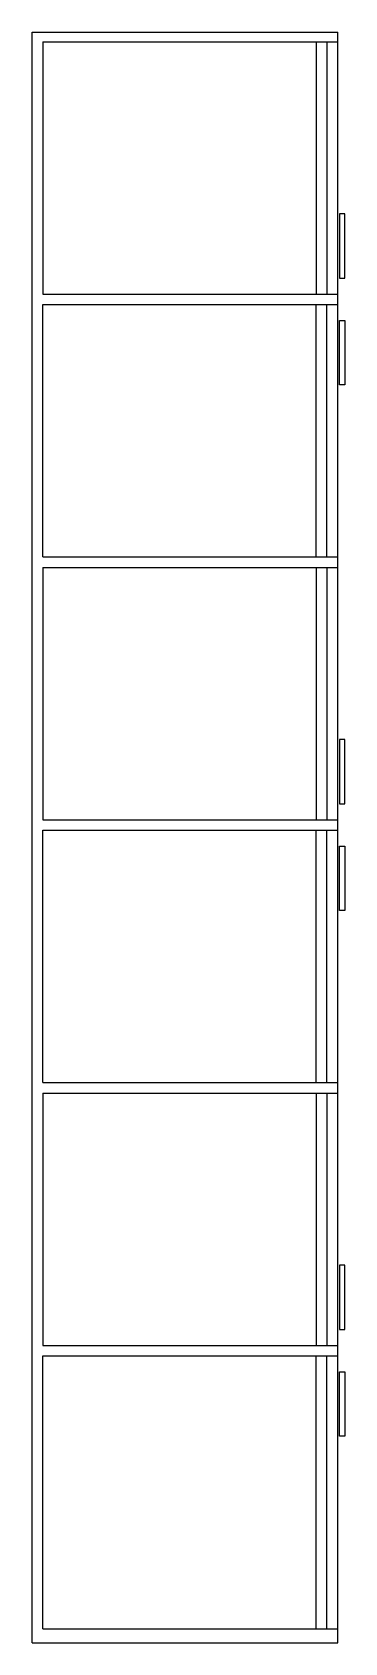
# Model space of a CAD drawing. Extents: x 3.65 to 4.23, y -1.06 to 1.94.
import ezdxf

# ---------------------------------------------------------------- set-up
doc = ezdxf.new("R2010")
doc.units = 0
doc.header["$MEASUREMENT"] = 0
doc.layers.add('015', color=6, linetype='CONTINUOUS')
doc.layers.add('021', color=1, linetype='CONTINUOUS')

msp = doc.modelspace()

# ---------------------------------------------------------------- linework, layer by layer
at = {"layer": '015'}
for p, q in [((3.6693, 1.9208), (3.6693, 1.4508)), ((3.6693, 1.9208), (4.2193, 1.9208)), ((4.1793, 1.9208), (4.1793, 1.4508)), ((4.1993, 1.9208), (4.1993, 1.4508)), ((3.6693, 1.4508), (4.2193, 1.4508)), ((3.6693, 1.4317), (4.2193, 1.4317)), ((3.6693, 0.9617), (3.6693, 1.4317)), ((4.1793, 0.9617), (4.1793, 1.4317)), ((4.1993, 0.9617), (4.1993, 1.4317)), ((3.6693, 0.9617), (4.2193, 0.9617)), ((3.6693, 0.9418), (3.6693, 0.4717)), ((3.6693, 0.9418), (4.2193, 0.9418)), ((4.1793, 0.9418), (4.1793, 0.4717)), ((4.1993, 0.9418), (4.1993, 0.4717)), ((3.6693, 0.4717), (4.2193, 0.4717)), ((3.6693, -0.0174), (3.6693, 0.4526)), ((3.6693, 0.4526), (4.2193, 0.4526)), ((4.1793, -0.0174), (4.1793, 0.4526)), ((4.1993, -0.0174), (4.1993, 0.4526)), ((3.6693, -0.0174), (4.2193, -0.0174)), ((3.6693, -0.0373), (4.2193, -0.0373)), ((3.6693, -0.0373), (3.6693, -0.5074)), ((4.1793, -0.0373), (4.1793, -0.5074)), ((4.1993, -0.0373), (4.1993, -0.5074)), ((3.6693, -0.5074), (4.2193, -0.5074)), ((3.6693, -1.0348), (3.6693, -0.5265)), ((3.6693, -0.5265), (4.2193, -0.5265)), ((4.1793, -1.0348), (4.1793, -0.5265)), ((4.1993, -1.0348), (4.1993, -0.5265)), ((3.6693, -1.0348), (4.2193, -1.0348))]:
    msp.add_line(p, q, dxfattribs=at)
at = {"layer": '021'}
for p, q in [((3.6493, -1.0611), (3.6493, 1.9389)), ((3.6493, 1.9389), (4.2193, 1.9389)), ((4.2193, -1.0611), (4.2193, 1.9389)), ((3.6493, -1.0611), (4.2193, -1.0611))]:
    msp.add_line(p, q, dxfattribs=at)
for points in [[(4.2326, 1.6005), (4.2226, 1.6005), (4.2226, 1.4805), (4.2326, 1.4805)], [(4.2326, 1.282), (4.2226, 1.282), (4.2226, 1.402), (4.2326, 1.402)], [(4.2326, 0.6214), (4.2226, 0.6214), (4.2226, 0.5014), (4.2326, 0.5014)], [(4.2326, 0.303), (4.2226, 0.303), (4.2226, 0.423), (4.2326, 0.423)], [(4.2326, -0.3577), (4.2226, -0.3577), (4.2226, -0.4777), (4.2326, -0.4777)], [(4.2326, -0.6761), (4.2226, -0.6761), (4.2226, -0.5561), (4.2326, -0.5561)]]:
    msp.add_lwpolyline(points, close=True, dxfattribs=at)

doc.saveas('drawing.dxf')
